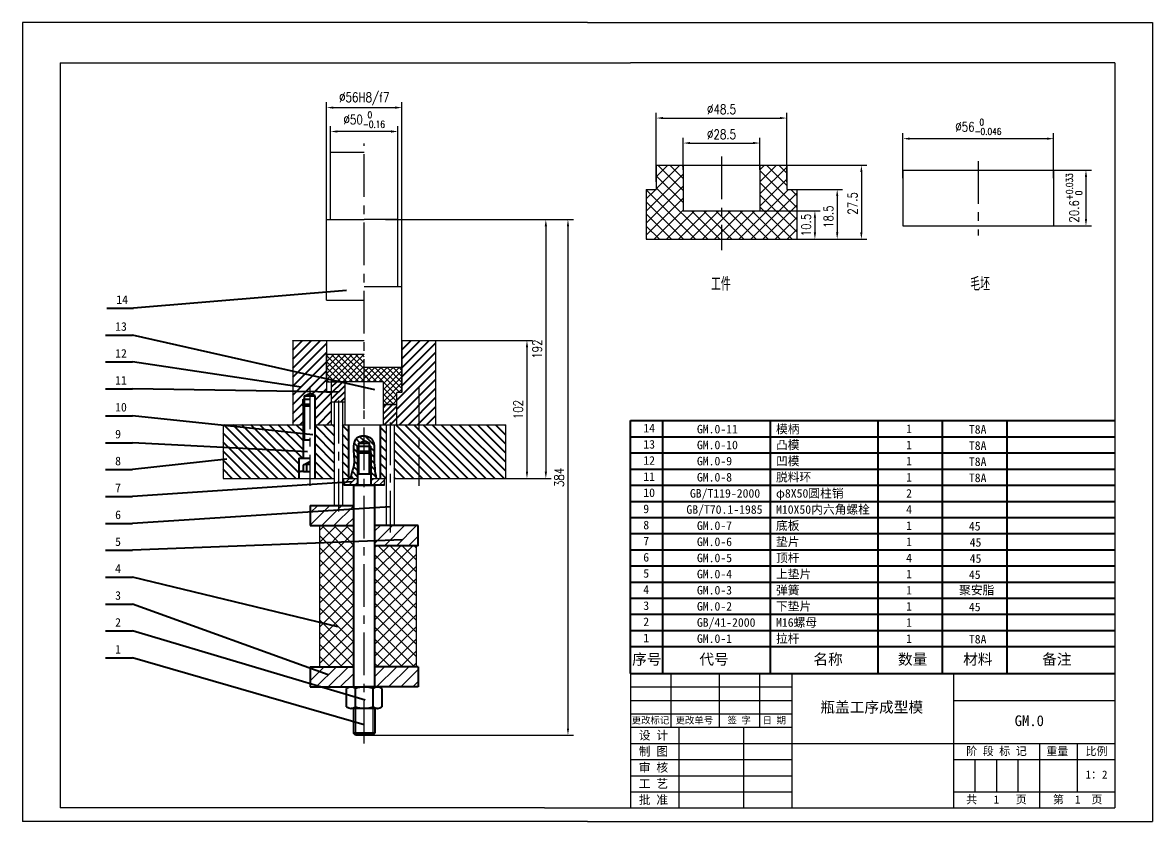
# Model space of a CAD drawing. Extents: x -23172 to -18855, y 7404 to 10591.
# Drawn here: x -21210.8 to -20790.8, y 9975.4 to 10272.4 of the extents above; entities that cross this region are included whole.
import ezdxf
from ezdxf.enums import TextEntityAlignment as Align

# ---------------------------------------------------------------- set-up
doc = ezdxf.new("R2010")
doc.units = 0
doc.header["$LTSCALE"] = 10
doc.linetypes.add('CENTER', pattern=[50.8, 31.75, -6.35, 6.35, -6.35])
doc.linetypes.add('DASHED', pattern=[0.75, 0.5, -0.25])
doc.layers.get('DEFPOINTS').update_dxf_attribs({"linetype": 'CONTINUOUS'})
for name, color, linetype in [('2细线层', 3, 'CONTINUOUS'), ('3中心线层', 1, 'CENTER'), ('4虚线层', 6, 'DASHED'), ('5剖面线层', 2, 'CONTINUOUS'), ('6文字层', 3, 'CONTINUOUS'), ('7标注层', 4, 'CONTINUOUS'), ('CONT', 3, 'CONTINUOUS'), ('TEXT', 1, 'CONTINUOUS')]:
    doc.layers.add(name, color=color, linetype=linetype)
doc.layers.add('YELLOW', color=2, linetype='CONTINUOUS', lineweight=40)
doc.styles.add('CHINA1', font='')
doc.styles.add('PC_TEXTSTYLE', font='txt.shx', dxfattribs={"width": 0.8, "bigfont": 'hzfs.shx'})
doc.styles.get('CHINA1').set_extended_font_data('SimSun')
doc.dimstyles.new('TH_GBDIM', dxfattribs={"dimtxt": 3.5, "dimasz": 2.5, "dimexe": 2, "dimexo": 0, "dimgap": 1.5, "dimtad": 1, "dimdec": 1, "dimzin": 0, "dimdsep": 46, "dimtxsty": 'PC_TEXTSTYLE', "dimcen": 2.5, "dimadec": 0, "dimazin": 0, "dimtfac": 0.714286, "dimtdec": 4, "dimtmove": 0, "dimatfit": 3, "dimfxl": 1, "dimtolj": 1, "dimtzin": 0, "dimarcsym": 0})
pattern_1 = [(45, (-10215.9322, 5133.0853), (-1.12253202, 1.12253202), []), (135, (-10215.9322, 5133.0853), (-1.12253202, -1.12253202), [])]
pattern_2 = [(45, (-10215.9322, 5133.0853), (-1.12253202, 1.12253202), [])]

# ---------------------------------------------------------------- blocks, each defined once
blk = doc.blocks.new('*D91')
at = {"layer": '7标注层', "color": 0, "lineweight": -2, "ltscale": 0.5}
for p, q in [((-21096.29, 10224.13), (-21096.29, 10233.86)), ((-21073.79, 10231.86), (-21093.79, 10231.86)), ((-21071.29, 10199.08), (-21071.29, 10233.86))]:
    blk.add_line(p, q, dxfattribs=at)
at = {"layer": '7标注层', "color": 0, "lineweight": -3, "ltscale": 0.5}
for points in [[(-21093.79, 10232.28), (-21093.79, 10231.44), (-21096.29, 10231.86)], [(-21073.79, 10232.28), (-21073.79, 10231.44), (-21071.29, 10231.86)]]:
    blk.add_solid(points, dxfattribs=at)
at = {"layer": 'DEFPOINTS', "color": 0, "lineweight": -3, "ltscale": 0.5}
for p in [(-21096.29, 10231.86), (-21096.29, 10224.13), (-21071.29, 10199.08)]:
    blk.add_point(p, dxfattribs=at)
at = {"layer": '7标注层', "color": 0, "lineweight": -3, "ltscale": 0.5, "insert": (-21083.79, 10236.28), "char_height": 3.5, "attachment_point": 5, "style": 'PC_TEXTSTYLE'}
blk.add_mtext('\\A1;%%c50{}{\\H0.7143x;\\S 0^ -0.16;}', dxfattribs=at)
blk = doc.blocks.new('*D92')
at = {"layer": '7标注层', "color": 0, "lineweight": -2, "ltscale": 0.5}
for p, q in [((-21097.79, 10171.91), (-21097.79, 10242.74)), ((-21095.29, 10240.74), (-21072.29, 10240.74)), ((-21069.79, 10171.91), (-21069.79, 10242.74))]:
    blk.add_line(p, q, dxfattribs=at)
at = {"layer": '7标注层', "color": 0, "lineweight": -3, "ltscale": 0.5}
for points in [[(-21095.29, 10241.16), (-21095.29, 10240.32), (-21097.79, 10240.74)], [(-21072.29, 10241.16), (-21072.29, 10240.32), (-21069.79, 10240.74)]]:
    blk.add_solid(points, dxfattribs=at)
at = {"layer": 'DEFPOINTS', "color": 0, "lineweight": -3, "ltscale": 0.5}
for p in [(-21069.79, 10240.74), (-21097.79, 10171.91), (-21069.79, 10171.91)]:
    blk.add_point(p, dxfattribs=at)
at = {"layer": '7标注层', "color": 0, "lineweight": -3, "ltscale": 0.5, "insert": (-21083.79, 10243.99), "char_height": 3.5, "attachment_point": 5, "style": 'PC_TEXTSTYLE'}
blk.add_mtext('\\A1;%%c56{}{H8/f7}', dxfattribs=at)
blk = doc.blocks.new('*D93')
at = {"layer": '7标注层', "color": 0, "lineweight": -2, "ltscale": 0.5}
for p, q in [((-21075.87, 10199.08), (-21006.05, 10199.08)), ((-21008.05, 10196.58), (-21008.05, 10009.88)), ((-21082.85, 10007.38), (-21006.05, 10007.38))]:
    blk.add_line(p, q, dxfattribs=at)
at = {"layer": '7标注层', "color": 0, "lineweight": -3, "ltscale": 0.5}
for points in [[(-21008.47, 10196.58), (-21007.63, 10196.58), (-21008.05, 10199.08)], [(-21008.47, 10009.88), (-21007.63, 10009.88), (-21008.05, 10007.38)]]:
    blk.add_solid(points, dxfattribs=at)
at = {"layer": 'DEFPOINTS', "color": 0, "lineweight": -3, "ltscale": 0.5}
for p in [(-21075.87, 10199.08), (-21082.85, 10007.38), (-21008.05, 10007.38)]:
    blk.add_point(p, dxfattribs=at)
at = {"layer": '7标注层', "color": 0, "lineweight": -3, "ltscale": 0.5, "insert": (-21011.3, 10103.23), "char_height": 3.5, "attachment_point": 5, "rotation": 90, "style": 'PC_TEXTSTYLE'}
blk.add_mtext('\\A1;384{}{}', dxfattribs=at)
blk = doc.blocks.new('*D94')
at = {"layer": '7标注层', "color": 0, "lineweight": -2, "ltscale": 0.5}
for p, q in [((-21040.96, 10199.08), (-21014.27, 10199.08)), ((-21016.27, 10196.58), (-21016.27, 10105.33)), ((-21040.96, 10102.83), (-21014.27, 10102.83))]:
    blk.add_line(p, q, dxfattribs=at)
at = {"layer": '7标注层', "color": 0, "lineweight": -3, "ltscale": 0.5}
for points in [[(-21016.69, 10196.58), (-21015.85, 10196.58), (-21016.27, 10199.08)], [(-21016.69, 10105.33), (-21015.85, 10105.33), (-21016.27, 10102.83)]]:
    blk.add_solid(points, dxfattribs=at)
at = {"layer": 'DEFPOINTS', "color": 0, "lineweight": -3, "ltscale": 0.5}
for p in [(-21040.96, 10199.08), (-21040.96, 10102.83), (-21016.27, 10102.83)]:
    blk.add_point(p, dxfattribs=at)
at = {"layer": '7标注层', "color": 0, "lineweight": -3, "ltscale": 0.5, "insert": (-21019.52, 10150.95), "char_height": 3.5, "attachment_point": 5, "rotation": 90, "style": 'PC_TEXTSTYLE'}
blk.add_mtext('\\A1;192{}{}', dxfattribs=at)
blk = doc.blocks.new('*D95')
at = {"layer": '7标注层', "color": 0, "lineweight": -2, "ltscale": 0.5}
for p, q in [((-21057.29, 10154.13), (-21021.29, 10154.13)), ((-21023.29, 10151.63), (-21023.29, 10105.33)), ((-21031.29, 10102.83), (-21021.29, 10102.83))]:
    blk.add_line(p, q, dxfattribs=at)
at = {"layer": '7标注层', "color": 0, "lineweight": -3, "ltscale": 0.5}
for points in [[(-21023.71, 10151.63), (-21022.87, 10151.63), (-21023.29, 10154.13)], [(-21023.71, 10105.33), (-21022.87, 10105.33), (-21023.29, 10102.83)]]:
    blk.add_solid(points, dxfattribs=at)
at = {"layer": 'DEFPOINTS', "color": 0, "lineweight": -3, "ltscale": 0.5}
for p in [(-21057.29, 10154.13), (-21031.29, 10102.83), (-21023.29, 10102.83)]:
    blk.add_point(p, dxfattribs=at)
at = {"layer": '7标注层', "color": 0, "lineweight": -3, "ltscale": 0.5, "insert": (-21026.54, 10128.48), "char_height": 3.5, "attachment_point": 5, "rotation": 90, "style": 'PC_TEXTSTYLE'}
blk.add_mtext('\\A1;102{}{}', dxfattribs=at)
blk = doc.blocks.new('*D100')
at = {"layer": '7标注层', "color": 0, "lineweight": -2, "ltscale": 0.5}
for p, q in [((-20883.51, 10214.52), (-20883.51, 10231.2)), ((-20881.01, 10229.2), (-20830.01, 10229.2)), ((-20827.51, 10214.52), (-20827.51, 10231.2))]:
    blk.add_line(p, q, dxfattribs=at)
at = {"layer": '7标注层', "color": 0, "lineweight": -3, "ltscale": 0.5}
for points in [[(-20881.01, 10229.61), (-20881.01, 10228.78), (-20883.51, 10229.2)], [(-20830.01, 10229.61), (-20830.01, 10228.78), (-20827.51, 10229.2)]]:
    blk.add_solid(points, dxfattribs=at)
at = {"layer": 'DEFPOINTS', "color": 0, "lineweight": -3, "ltscale": 0.5}
for p in [(-20827.51, 10229.2), (-20883.51, 10214.52), (-20827.51, 10214.52)]:
    blk.add_point(p, dxfattribs=at)
at = {"layer": '7标注层', "color": 0, "lineweight": -3, "ltscale": 0.5, "insert": (-20855.51, 10233.61), "char_height": 3.5, "attachment_point": 5, "style": 'PC_TEXTSTYLE'}
blk.add_mtext('\\A1;%%c56{}{\\H0.7143x;\\S 0^ -0.046;}', dxfattribs=at)
blk = doc.blocks.new('*D101')
at = {"layer": '7标注层', "color": 0, "lineweight": -2, "ltscale": 0.5}
for p, q in [((-20831.84, 10217.47), (-20813.49, 10217.47)), ((-20815.49, 10214.97), (-20815.49, 10199.29)), ((-20831.84, 10196.79), (-20813.49, 10196.79))]:
    blk.add_line(p, q, dxfattribs=at)
at = {"layer": '7标注层', "color": 0, "lineweight": -3, "ltscale": 0.5}
for points in [[(-20815.9, 10214.97), (-20815.07, 10214.97), (-20815.49, 10217.47)], [(-20815.9, 10199.29), (-20815.07, 10199.29), (-20815.49, 10196.79)]]:
    blk.add_solid(points, dxfattribs=at)
at = {"layer": 'DEFPOINTS', "color": 0, "lineweight": -3, "ltscale": 0.5}
for p in [(-20831.84, 10217.47), (-20831.84, 10196.79), (-20815.49, 10196.79)]:
    blk.add_point(p, dxfattribs=at)
at = {"layer": '7标注层', "color": 0, "lineweight": -3, "ltscale": 0.5, "insert": (-20819.9, 10207.13), "char_height": 3.5, "attachment_point": 5, "rotation": 90, "style": 'PC_TEXTSTYLE'}
blk.add_mtext('\\A1;20.6{}{\\H0.7143x;\\S+0.033^  0;}', dxfattribs=at)
blk = doc.blocks.new('*D97')
at = {"layer": '7标注层', "color": 0, "lineweight": -2, "ltscale": 0.5}
for p, q in [((-20975.21, 10213.2), (-20975.21, 10238.86)), ((-20972.71, 10236.86), (-20929.21, 10236.86)), ((-20926.71, 10213.2), (-20926.71, 10238.86))]:
    blk.add_line(p, q, dxfattribs=at)
at = {"layer": '7标注层', "color": 0, "lineweight": -3, "ltscale": 0.5}
for points in [[(-20972.71, 10237.27), (-20972.71, 10236.44), (-20975.21, 10236.86)], [(-20929.21, 10237.27), (-20929.21, 10236.44), (-20926.71, 10236.86)]]:
    blk.add_solid(points, dxfattribs=at)
at = {"layer": 'DEFPOINTS', "color": 0, "lineweight": -3, "ltscale": 0.5}
for p in [(-20926.71, 10236.86), (-20975.21, 10213.2), (-20926.71, 10213.2)]:
    blk.add_point(p, dxfattribs=at)
at = {"layer": '7标注层', "color": 0, "lineweight": -3, "ltscale": 0.5, "insert": (-20950.96, 10240.11), "char_height": 3.5, "attachment_point": 5, "style": 'PC_TEXTSTYLE'}
blk.add_mtext('\\A1;%%c48.5{}{}', dxfattribs=at)
blk = doc.blocks.new('*D98')
at = {"layer": '7标注层', "color": 0, "lineweight": -2, "ltscale": 0.5}
for p, q in [((-20940.68, 10219.32), (-20896.97, 10219.32)), ((-20898.97, 10216.82), (-20898.97, 10194.32)), ((-20940.68, 10191.82), (-20896.97, 10191.82))]:
    blk.add_line(p, q, dxfattribs=at)
at = {"layer": '7标注层', "color": 0, "lineweight": -3, "ltscale": 0.5}
for points in [[(-20899.39, 10216.82), (-20898.56, 10216.82), (-20898.97, 10219.32)], [(-20899.39, 10194.32), (-20898.56, 10194.32), (-20898.97, 10191.82)]]:
    blk.add_solid(points, dxfattribs=at)
at = {"layer": 'DEFPOINTS', "color": 0, "lineweight": -3, "ltscale": 0.5}
for p in [(-20940.68, 10219.32), (-20940.68, 10191.82), (-20898.97, 10191.82)]:
    blk.add_point(p, dxfattribs=at)
at = {"layer": '7标注层', "color": 0, "lineweight": -3, "ltscale": 0.5, "insert": (-20902.22, 10205.11), "char_height": 3.5, "attachment_point": 5, "rotation": 90, "style": 'PC_TEXTSTYLE'}
blk.add_mtext('\\A1;27.5{}{}', dxfattribs=at)
blk = doc.blocks.new('*D99')
at = {"layer": '7标注层', "color": 0, "lineweight": -2, "ltscale": 0.5}
for p, q in [((-20922.96, 10210.32), (-20905.96, 10210.32)), ((-20907.96, 10207.82), (-20907.96, 10194.32)), ((-20922.96, 10191.82), (-20905.96, 10191.82))]:
    blk.add_line(p, q, dxfattribs=at)
at = {"layer": '7标注层', "color": 0, "lineweight": -3, "ltscale": 0.5}
for points in [[(-20908.38, 10207.82), (-20907.55, 10207.82), (-20907.96, 10210.32)], [(-20908.38, 10194.32), (-20907.55, 10194.32), (-20907.96, 10191.82)]]:
    blk.add_solid(points, dxfattribs=at)
at = {"layer": 'DEFPOINTS', "color": 0, "lineweight": -3, "ltscale": 0.5}
for p in [(-20922.96, 10210.32), (-20922.96, 10191.82), (-20907.96, 10191.82)]:
    blk.add_point(p, dxfattribs=at)
at = {"layer": '7标注层', "color": 0, "lineweight": -3, "ltscale": 0.5, "insert": (-20911.21, 10200.17), "char_height": 3.5, "attachment_point": 5, "rotation": 90, "style": 'PC_TEXTSTYLE'}
blk.add_mtext('\\A1;18.5{}{}', dxfattribs=at)
blk = doc.blocks.new('*D96')
at = {"layer": '7标注层', "color": 0, "lineweight": -2, "ltscale": 0.5}
for p, q in [((-20965.21, 10217.64), (-20965.21, 10229.56)), ((-20962.71, 10227.56), (-20939.21, 10227.56)), ((-20936.71, 10217.64), (-20936.71, 10229.56))]:
    blk.add_line(p, q, dxfattribs=at)
at = {"layer": '7标注层', "color": 0, "lineweight": -3, "ltscale": 0.5}
for points in [[(-20962.71, 10227.98), (-20962.71, 10227.15), (-20965.21, 10227.56)], [(-20939.21, 10227.98), (-20939.21, 10227.15), (-20936.71, 10227.56)]]:
    blk.add_solid(points, dxfattribs=at)
at = {"layer": 'DEFPOINTS', "color": 0, "lineweight": -3, "ltscale": 0.5}
for p in [(-20936.71, 10227.56), (-20965.21, 10217.64), (-20936.71, 10217.64)]:
    blk.add_point(p, dxfattribs=at)
at = {"layer": '7标注层', "color": 0, "lineweight": -3, "ltscale": 0.5, "insert": (-20950.96, 10230.81), "char_height": 3.5, "attachment_point": 5, "style": 'PC_TEXTSTYLE'}
blk.add_mtext('\\A1;%%c28.5{}{}', dxfattribs=at)
blk = doc.blocks.new('*D109')
at = {"layer": '7标注层', "color": 0, "lineweight": -2, "ltscale": 0.5}
for p, q in [((-20937.59, 10202.32), (-20914.25, 10202.32)), ((-20916.25, 10199.82), (-20916.25, 10194.32)), ((-20937.59, 10191.82), (-20914.25, 10191.82))]:
    blk.add_line(p, q, dxfattribs=at)
at = {"layer": '7标注层', "color": 0, "lineweight": -3, "ltscale": 0.5}
for points in [[(-20916.67, 10199.82), (-20915.84, 10199.82), (-20916.25, 10202.32)], [(-20916.67, 10194.32), (-20915.84, 10194.32), (-20916.25, 10191.82)]]:
    blk.add_solid(points, dxfattribs=at)
at = {"layer": 'DEFPOINTS', "color": 0, "lineweight": -3, "ltscale": 0.5}
for p in [(-20937.59, 10202.32), (-20937.59, 10191.82), (-20916.25, 10191.82)]:
    blk.add_point(p, dxfattribs=at)
at = {"layer": '7标注层', "color": 0, "lineweight": -3, "ltscale": 0.5, "insert": (-20919.5, 10197.07), "char_height": 3.5, "attachment_point": 5, "rotation": 90, "style": 'PC_TEXTSTYLE'}
blk.add_mtext('\\A1;10.5{}{}', dxfattribs=at)

msp = doc.modelspace()

# ---------------------------------------------------------------- hatches: boundary and pattern name
at = {"layer": '2细线层', "lineweight": 40}
h = msp.add_hatch(dxfattribs=at)
h.set_pattern_fill('ANSI31', color=256, scale=0.75, style=0)
h.set_pattern_definition([(45, (-10215.9322, 5133.0853), (-1.683798, 1.683798), [])])
h.paths.add_polyline_path([(-21057.29, 10154.13), (-21069.79, 10154.13), (-21069.79, 10134.83), (-21071.66, 10134.83), (-21071.66, 10130.33), (-21071.66, 10122.83), (-21057.29, 10122.83)])
h.paths.add_polyline_path([(-21097.79, 10154.13), (-21110.29, 10154.13), (-21110.29, 10122.83), (-21106.54, 10122.83), (-21106.54, 10129.89), (-21106.54, 10132.39), (-21106.04, 10132.39), (-21106.04, 10133.54), (-21104.04, 10134.4), (-21102.04, 10133.54), (-21102.04, 10122.83), (-21095.91, 10122.83), (-21095.91, 10134.83), (-21097.79, 10134.83)])
h.paths.add_polyline_path([(-21106.54, 10129.89), (-21106.04, 10130.39), (-21106.04, 10132.39), (-21106.54, 10132.39)], flags=17)
h = msp.add_hatch(dxfattribs=at)
h.set_pattern_fill('ANSI31', color=256, scale=0.5, style=0)
h.set_pattern_definition(pattern_2)
h.paths.add_polyline_path([(-21095.91, 10131.33), (-21090.91, 10131.33), (-21090.91, 10138.83), (-21095.91, 10138.83)])
h = msp.add_hatch(dxfattribs=at)
h.set_pattern_fill('ANSI31', color=256, scale=0.5, style=0)
h.set_pattern_definition(pattern_2)
h.paths.add_polyline_path([(-21076.66, 10122.83), (-21071.66, 10122.83), (-21071.66, 10130.33), (-21076.66, 10130.33)])
h = msp.add_hatch(dxfattribs=at)
h.set_pattern_fill('ANSI31', color=256, scale=0.75, angle=270, style=0)
h.set_pattern_definition([(315, (-10215.9322, 5133.0853), (1.683798, 1.683798), [])])
h.paths.add_polyline_path([(-21136.29, 10122.83), (-21136.29, 10102.83), (-21108.04, 10102.83), (-21108.04, 10110.39), (-21106.54, 10110.39), (-21106.54, 10122.83)])
h.paths.add_polyline_path([(-21102.04, 10102.83), (-21094.91, 10102.83), (-21094.91, 10122.83), (-21102.04, 10122.83)])
h.paths.add_polyline_path([(-21091.91, 10102.83), (-21089.66, 10102.83), (-21089.66, 10122.83), (-21091.91, 10122.83)])
h.paths.add_polyline_path([(-21077.91, 10102.83), (-21075.66, 10102.83), (-21075.66, 10122.83), (-21077.91, 10122.83)])
h.paths.add_polyline_path([(-21072.66, 10102.83), (-21063.54, 10102.83), (-21063.54, 10122.83), (-21072.66, 10122.83)])
h.paths.add_polyline_path([(-21031.29, 10102.83), (-21031.29, 10122.83), (-21063.54, 10122.83), (-21063.54, 10102.83)])
h = msp.add_hatch(dxfattribs=at)
h.set_pattern_fill('ANSI31', color=256, scale=0.5, angle=90, style=0)
h.set_pattern_definition([(135, (-10267.3472, 5198.0701), (-1.12253202, -1.12253202), [])])
edge = h.paths.add_edge_path()
edge.add_spline(control_points=[(-21079.38, 10102.83), (-21079.78, 10105.35), (-21080.45, 10110.24), (-21079.57, 10117.61), (-21083, 10118.68), (-21083.79, 10118.74)], knot_values=[39.326836, 39.326836, 39.326836, 39.326836, 55.484272, 70.059847, 74.3015, 74.3015, 74.3015, 74.3015], degree=3, periodic=0)
edge.add_line((-21083.79, 10118.74), (-21083.79, 10116.84))
edge.add_line((-21083.79, 10116.84), (-21081.79, 10115.98))
edge.add_line((-21081.79, 10115.98), (-21081.79, 10114.83))
edge.add_line((-21081.79, 10114.83), (-21081.29, 10114.83))
edge.add_line((-21081.29, 10114.83), (-21081.29, 10112.33))
edge.add_line((-21081.29, 10112.33), (-21081.29, 10102.83))
edge.add_line((-21081.29, 10102.83), (-21079.38, 10102.83))
h.paths.add_polyline_path([(-21086.29, 10112.33), (-21085.79, 10112.83), (-21085.79, 10114.83), (-21086.29, 10114.83)], flags=17)
edge = h.paths.add_edge_path()
edge.add_line((-21085.79, 10115.98), (-21083.79, 10116.84))
edge.add_line((-21083.79, 10116.84), (-21083.79, 10118.74))
edge.add_spline(control_points=[(-21083.79, 10118.74), (-21084.75, 10118.81), (-21087, 10118.34), (-21088.2, 10112.91), (-21086.61, 10109.43), (-21088.73, 10103.92), (-21088.86, 10102.83)], knot_values=[4.836071, 4.836071, 4.836071, 4.836071, 10.064795, 16.776041, 33.286363, 39.326836, 39.326836, 39.326836, 39.326836], degree=3, periodic=0)
edge.add_line((-21088.86, 10102.83), (-21086.29, 10102.83))
edge.add_line((-21086.29, 10102.83), (-21086.29, 10112.33))
edge.add_line((-21086.29, 10112.33), (-21086.29, 10114.83))
edge.add_line((-21086.29, 10114.83), (-21085.79, 10114.83))
edge.add_line((-21085.79, 10114.83), (-21085.79, 10115.98))
at = {"layer": '5剖面线层', "lineweight": -3, "ltscale": 0.5}
h = msp.add_hatch(dxfattribs=at)
h.set_pattern_fill('ANSI37', color=3, style=0)
h.set_pattern_definition([(45, (1868.507, 581.651), (-2.24506403, 2.24506403), []), (135, (1868.507, 581.651), (-2.24506403, -2.24506403), [])])
h.paths.add_polyline_path([(-20922.96, 10210.32), (-20926.71, 10210.32), (-20926.71, 10219.32), (-20936.71, 10219.32), (-20936.71, 10202.32), (-20950.96, 10202.32), (-20950.96, 10191.82), (-20922.96, 10191.82)])
h.paths.add_polyline_path([(-20950.96, 10191.82), (-20950.96, 10202.32), (-20965.21, 10202.32), (-20965.21, 10219.32), (-20975.21, 10219.32), (-20975.21, 10210.32), (-20978.96, 10210.32), (-20978.96, 10191.82)])
h = msp.add_hatch(dxfattribs=at)
h.set_pattern_fill('ANSI37', color=3, scale=0.5, style=0)
h.set_pattern_definition(pattern_1)
h.paths.add_polyline_path([(-21083.79, 10146.09), (-21083.79, 10149.13), (-21097.79, 10149.13), (-21097.79, 10138.83), (-21090.91, 10138.83), (-21083.79, 10138.83)])
h = msp.add_hatch(dxfattribs=at)
h.set_pattern_fill('ANSI37', color=3, scale=0.5, style=0)
h.set_pattern_definition(pattern_1)
h.paths.add_polyline_path([(-21069.79, 10144.08), (-21083.79, 10144.08), (-21083.79, 10138.83), (-21076.66, 10138.83), (-21076.66, 10130.33), (-21071.66, 10130.33), (-21071.66, 10134.83), (-21069.79, 10134.83)])
at = {"layer": 'CONT'}
h = msp.add_hatch(dxfattribs=at)
h.set_pattern_fill('ANSI31', color=256, scale=0.5, style=0)
h.set_pattern_definition([(45, (-10267.3472, 5198.0701), (-1.12253202, 1.12253202), [])])
h.paths.add_polyline_path([(-21081.29, 10102.83), (-21081.29, 10100.33), (-21079.79, 10100.33), (-21076.22, 10100.33), (-21076.22, 10102.83)])
h.paths.add_polyline_path([(-21086.29, 10102.83), (-21091.35, 10102.83), (-21091.35, 10100.33), (-21086.29, 10100.33)])
h = msp.add_hatch(dxfattribs=at)
h.set_pattern_fill('ANSI31', color=256, style=0)
h.set_pattern_definition([(45, (544.5956, 312.0647), (-2.24506403, 2.24506403), [])])
h.paths.add_polyline_path([(-21087.79, 10085.33), (-21087.79, 10092.83), (-21103.85, 10092.83), (-21103.85, 10085.33)])
at = {"layer": 'CONT', "lineweight": -3}
h = msp.add_hatch(dxfattribs=at)
h.set_pattern_fill('ANSI37', color=256, style=0)
h.paths.add_polyline_path([(-21087.79, 10079.36), (-21100.45, 10078.87), (-21100.45, 10032.83), (-21087.79, 10032.83)])
h.paths.add_polyline_path([(-21087.79, 10079.36), (-21087.79, 10085.33), (-21100.45, 10085.33), (-21100.45, 10078.87)])
h.paths.add_polyline_path([(-21064.46, 10077.83), (-21079.79, 10077.83), (-21079.79, 10032.83), (-21064.46, 10032.83)])
at = {"layer": 'CONT'}
h = msp.add_hatch(dxfattribs=at)
h.set_pattern_fill('ANSI31', color=256, style=0)
h.set_pattern_definition([(45, (544.5956, 281.3147), (-2.24506403, 2.24506403), [])])
h.paths.add_polyline_path([(-21063.74, 10077.83), (-21063.74, 10085.33), (-21079.79, 10085.33), (-21079.79, 10077.83)])
h = msp.add_hatch(dxfattribs=at)
h.set_pattern_fill('ANSI31', color=256, style=0)
h.set_pattern_definition([(45, (544.5956, 294.5647), (-2.24506403, 2.24506403), [])])
h.paths.add_polyline_path([(-21063.72, 10025.33), (-21063.72, 10032.83), (-21079.79, 10032.83), (-21079.79, 10025.33)])
h.paths.add_polyline_path([(-21087.79, 10025.33), (-21087.79, 10032.83), (-21103.85, 10032.83), (-21103.85, 10028.14), (-21096.48, 10025.33)])
h.paths.add_polyline_path([(-21103.85, 10028.14), (-21103.85, 10025.33), (-21096.48, 10025.33)], flags=17)

# ---------------------------------------------------------------- linework, layer by layer
at = {"layer": '2细线层', "lineweight": 40}
for p, q in [((-21106.54, 10129.89), (-21106.54, 10132.39)), ((-21106.04, 10117.06), (-21106.04, 10130.39)), ((-21086.29, 10112.33), (-21086.29, 10114.83)), ((-21081.29, 10112.33), (-21081.29, 10114.83)), ((-21085.79, 10104.49), (-21085.79, 10112.83)), ((-21081.79, 10104.49), (-21081.79, 10112.83))]:
    msp.add_line(p, q, dxfattribs=at)
at = {"layer": '2细线层', "color": 3}
for p, q in [((-21086.99, 10017.38), (-21086.99, 10007.38)), ((-21080.59, 10017.38), (-21080.59, 10007.38))]:
    msp.add_line(p, q, dxfattribs=at)
at = {"layer": '2细线层', "lineweight": 40}
msp.add_open_spline([(-21088.86, 10102.83), (-21088.73, 10103.92), (-21086.61, 10109.43), (-21088.2, 10112.91), (-21086.82, 10119.14), (-21079.44, 10118.71), (-21080.45, 10110.24), (-21079.78, 10105.35), (-21079.38, 10102.83)], degree=3, knots=[4.836071, 4.836071, 4.836071, 4.836071, 10.876543, 27.386865, 34.098111, 43.568489, 58.144063, 74.3015, 74.3015, 74.3015, 74.3015], dxfattribs=at)
at = {"layer": '3中心线层', "lineweight": -3, "ltscale": 0.05}
for p, q in [((-21083.79, 10004.32), (-21083.79, 10227.38)), ((-21104.04, 10137), (-21104.04, 10100.06)), ((-21063.54, 10137), (-21063.54, 10100.06)), ((-21093.41, 10131.79), (-21093.41, 10089.96)), ((-21074.16, 10123.64), (-21074.16, 10082.79))]:
    msp.add_line(p, q, dxfattribs=at)
at = {"layer": '3中心线层', "ltscale": 0.05}
for p, q in [((-20950.96, 10222.58), (-20950.96, 10187.79)), ((-20855.51, 10220.86), (-20855.51, 10193.18)), ((-21083.79, 10128.7), (-21083.79, 10146.09))]:
    msp.add_line(p, q, dxfattribs=at)
at = {"layer": '4虚线层', "lineweight": 40}
for p, q in [((-21106.32, 10107.89), (-21104.04, 10109.21)), ((-21106.32, 10105.39), (-21106.32, 10107.89)), ((-21105.18, 10105.39), (-21105.18, 10107.89))]:
    msp.add_line(p, q, dxfattribs=at)
for centre, radius, start, end in [((-21105.75, 10106.9), 1.14, 60, 120), ((-21104.04, 10104.29), 3.77, 90, 107.6397)]:
    msp.add_arc(centre, radius, start, end, dxfattribs=at)
at = {"layer": 'CONT', "lineweight": 40}
for p, q in [((-21090.36, 10172.72), (-21169.5, 10166.15)), ((-21179.5, 10166.15), (-21169.5, 10166.15)), ((-21179.5, 10166.15), (-21169.5, 10166.15)), ((-21179.92, 10156.16), (-21169.92, 10156.16)), ((-21179.92, 10156.16), (-21169.92, 10156.16)), ((-21079.86, 10135.83), (-21169.92, 10156.16)), ((-21179.92, 10146.16), (-21169.92, 10146.16)), ((-21179.92, 10146.16), (-21169.92, 10146.16)), ((-21107.26, 10136.82), (-21169.92, 10146.16)), ((-21179.92, 10136.16), (-21169.92, 10136.16)), ((-21179.92, 10136.16), (-21169.92, 10136.16)), ((-21093.41, 10134.94), (-21169.92, 10136.16)), ((-21179.92, 10126.16), (-21169.92, 10126.16)), ((-21179.92, 10126.16), (-21169.92, 10126.16)), ((-21102.87, 10119.02), (-21169.92, 10126.16)), ((-20984.79, 10124.35), (-20804.79, 10124.35)), ((-20972.79, 10118.35), (-20972.79, 10124.35)), ((-20932.79, 10118.35), (-20932.79, 10124.35)), ((-20892.79, 10118.35), (-20892.79, 10124.35)), ((-20868.79, 10118.35), (-20868.79, 10124.35)), ((-20844.79, 10118.35), (-20844.79, 10124.35)), ((-20984.79, 10118.35), (-20804.79, 10118.35)), ((-20972.79, 10112.35), (-20972.79, 10118.35)), ((-20932.79, 10112.35), (-20932.79, 10118.35)), ((-20892.79, 10112.35), (-20892.79, 10118.35)), ((-20868.79, 10112.35), (-20868.79, 10118.35)), ((-20844.79, 10112.35), (-20844.79, 10118.35)), ((-21179.92, 10116.16), (-21169.92, 10116.16)), ((-21179.92, 10116.16), (-21169.92, 10116.16)), ((-21104.83, 10112.73), (-21169.92, 10116.16)), ((-21134.85, 10110.06), (-21169.92, 10106.16)), ((-21134.85, 10110.06), (-21169.92, 10106.16)), ((-20984.79, 10112.35), (-20804.79, 10112.35)), ((-20984.79, 10112.35), (-20804.79, 10112.35)), ((-20984.79, 10112.35), (-20804.79, 10112.35)), ((-20972.79, 10106.35), (-20972.79, 10112.35)), ((-20932.79, 10106.35), (-20932.79, 10112.35)), ((-20892.79, 10106.35), (-20892.79, 10112.35)), ((-20868.79, 10106.35), (-20868.79, 10112.35)), ((-20844.79, 10106.35), (-20844.79, 10112.35)), ((-21179.92, 10106.16), (-21169.92, 10106.16)), ((-21179.92, 10106.16), (-21169.92, 10106.16)), ((-20984.79, 10106.35), (-20804.79, 10106.35)), ((-20972.79, 10100.35), (-20972.79, 10106.35)), ((-20932.79, 10100.35), (-20932.79, 10106.35)), ((-20892.79, 10100.35), (-20892.79, 10106.35)), ((-20868.79, 10100.35), (-20868.79, 10106.35)), ((-20844.79, 10100.35), (-20844.79, 10106.35)), ((-21088.27, 10101.58), (-21169.92, 10096.16)), ((-20984.79, 10100.35), (-20804.79, 10100.35)), ((-20984.79, 10100.35), (-20804.79, 10100.35)), ((-20972.79, 10094.35), (-20972.79, 10100.35)), ((-20932.79, 10094.35), (-20932.79, 10100.35)), ((-20932.79, 10094.35), (-20932.79, 10100.35)), ((-20892.79, 10094.35), (-20892.79, 10100.35)), ((-20892.79, 10094.35), (-20892.79, 10100.35)), ((-20868.79, 10094.35), (-20868.79, 10100.35)), ((-20868.79, 10094.35), (-20868.79, 10100.35)), ((-20844.79, 10094.35), (-20844.79, 10100.35)), ((-21179.92, 10096.16), (-21169.92, 10096.16)), ((-21179.92, 10096.16), (-21169.92, 10096.16)), ((-20984.79, 10094.35), (-20804.79, 10094.35)), ((-20972.79, 10088.35), (-20972.79, 10094.35)), ((-20932.79, 10088.35), (-20932.79, 10094.35)), ((-20892.79, 10088.35), (-20892.79, 10094.35)), ((-20868.79, 10088.35), (-20868.79, 10094.35)), ((-20844.79, 10088.35), (-20844.79, 10094.35)), ((-21074.16, 10092.25), (-21169.92, 10086.16)), ((-21179.92, 10086.16), (-21169.92, 10086.16)), ((-21179.92, 10086.16), (-21169.92, 10086.16)), ((-20984.79, 10088.35), (-20804.79, 10088.35)), ((-20984.79, 10088.35), (-20804.79, 10088.35)), ((-20972.79, 10082.35), (-20972.79, 10088.35)), ((-20932.79, 10082.35), (-20932.79, 10088.35)), ((-20892.79, 10082.35), (-20892.79, 10088.35)), ((-20868.79, 10082.35), (-20868.79, 10088.35)), ((-20844.79, 10082.35), (-20844.79, 10088.35)), ((-21069.58, 10080.07), (-21169.92, 10076.16)), ((-20984.79, 10082.35), (-20804.79, 10082.35)), ((-20984.79, 10082.35), (-20804.79, 10082.35)), ((-20972.79, 10076.35), (-20972.79, 10082.35)), ((-20932.79, 10076.35), (-20932.79, 10082.35)), ((-20892.79, 10076.35), (-20892.79, 10082.35)), ((-20868.79, 10076.35), (-20868.79, 10082.35)), ((-20844.79, 10076.35), (-20844.79, 10082.35)), ((-21179.92, 10076.16), (-21169.92, 10076.16)), ((-21179.92, 10076.16), (-21169.92, 10076.16)), ((-20984.79, 10076.35), (-20804.79, 10076.35)), ((-20972.79, 10070.35), (-20972.79, 10076.35)), ((-20932.79, 10070.35), (-20932.79, 10076.35)), ((-20892.79, 10070.35), (-20892.79, 10076.35)), ((-20868.79, 10070.35), (-20868.79, 10076.35)), ((-20844.79, 10070.35), (-20844.79, 10076.35)), ((-20984.79, 10070.35), (-20804.79, 10070.35)), ((-20984.79, 10070.35), (-20804.79, 10070.35)), ((-20972.79, 10058.35), (-20972.79, 10070.35)), ((-20932.79, 10058.35), (-20932.79, 10070.35)), ((-20892.79, 10058.35), (-20892.79, 10070.35)), ((-20868.79, 10058.35), (-20868.79, 10070.35)), ((-20844.79, 10058.35), (-20844.79, 10070.35)), ((-21179.92, 10066.16), (-21169.92, 10066.16)), ((-21179.92, 10066.16), (-21169.92, 10066.16)), ((-21093.55, 10047.66), (-21169.92, 10066.16)), ((-20984.79, 10064.35), (-20804.79, 10064.35)), ((-21179.92, 10056.16), (-21169.92, 10056.16)), ((-21179.92, 10056.16), (-21169.92, 10056.16)), ((-21097.19, 10029.79), (-21169.92, 10056.16)), ((-20984.79, 10058.35), (-20804.79, 10058.35)), ((-20972.79, 10052.35), (-20972.79, 10058.35)), ((-20932.79, 10052.35), (-20932.79, 10058.35)), ((-20892.79, 10052.35), (-20892.79, 10058.35)), ((-20868.79, 10052.35), (-20868.79, 10058.35)), ((-20844.79, 10052.35), (-20844.79, 10058.35)), ((-20984.79, 10052.35), (-20804.79, 10052.35)), ((-20984.79, 10052.35), (-20804.79, 10052.35)), ((-20972.79, 10046.35), (-20972.79, 10052.35)), ((-20932.79, 10046.35), (-20932.79, 10052.35)), ((-20892.79, 10046.35), (-20892.79, 10052.35)), ((-20868.79, 10046.35), (-20868.79, 10052.35)), ((-20844.79, 10046.35), (-20844.79, 10052.35)), ((-21179.92, 10046.16), (-21169.92, 10046.16)), ((-21179.92, 10046.16), (-21169.92, 10046.16)), ((-21083.5, 10020.42), (-21169.92, 10046.16)), ((-20984.79, 10046.35), (-20804.79, 10046.35)), ((-20972.79, 10040.35), (-20972.79, 10046.35)), ((-20932.79, 10040.35), (-20932.79, 10046.35)), ((-20892.79, 10040.35), (-20892.79, 10046.35)), ((-20868.79, 10040.35), (-20868.79, 10046.35)), ((-20844.79, 10040.35), (-20844.79, 10046.35)), ((-20984.79, 10040.35), (-20804.79, 10040.35)), ((-20972.79, 10030.35), (-20972.79, 10040.35)), ((-20932.79, 10030.35), (-20932.79, 10040.35)), ((-20892.79, 10030.35), (-20892.79, 10040.35)), ((-20868.79, 10030.35), (-20868.79, 10040.35)), ((-20844.79, 10030.35), (-20844.79, 10040.35)), ((-21179.92, 10036.16), (-21169.92, 10036.16)), ((-21179.92, 10036.16), (-21169.92, 10036.16)), ((-21083.79, 10011.24), (-21169.92, 10036.16))]:
    msp.add_line(p, q, dxfattribs=at)
at = {"layer": 'CONT', "lineweight": -3}
for p, q in [((-20969.79, 10030.35), (-20969.79, 10010.35)), ((-20951.79, 10030.35), (-20951.79, 10010.35)), ((-20936.79, 10030.35), (-20936.79, 10010.35)), ((-20924.79, 10030.35), (-20924.79, 9980.35)), ((-20864.79, 10030.35), (-20864.79, 9980.35)), ((-20984.79, 10025.35), (-20924.79, 10025.35)), ((-20984.79, 10020.35), (-20924.79, 10020.35)), ((-20864.79, 10020.35), (-20804.79, 10020.35)), ((-20984.79, 10015.35), (-20924.79, 10015.35)), ((-20966.79, 10010.35), (-20966.79, 9980.35)), ((-20942.79, 10010.35), (-20942.79, 9980.35)), ((-20984.79, 10004.35), (-20804.79, 10004.35)), ((-20832.79, 10004.35), (-20832.79, 9980.35)), ((-20818.79, 10004.35), (-20818.79, 9986.35)), ((-20984.79, 9998.35), (-20924.79, 9998.35)), ((-20864.79, 9998.35), (-20804.79, 9998.35)), ((-20856.79, 9998.35), (-20856.79, 9986.35)), ((-20848.79, 9998.35), (-20848.79, 9986.35)), ((-20840.79, 9998.35), (-20840.79, 9986.35)), ((-20984.79, 9992.35), (-20924.79, 9992.35)), ((-20984.79, 9986.35), (-20924.79, 9986.35)), ((-20864.79, 9986.35), (-20804.79, 9986.35))]:
    msp.add_line(p, q, dxfattribs=at)
at = {"layer": 'DEFPOINTS', "lineweight": -3}
for p, q in [((-21000.79, 10272.35), (-21210.79, 10272.35)), ((-21210.79, 10272.35), (-21210.79, 9975.35)), ((-21000.79, 10272.35), (-20790.79, 10272.35)), ((-20790.79, 10272.35), (-20790.79, 9975.35)), ((-21000.79, 9975.35), (-21210.79, 9975.35)), ((-21000.79, 9975.35), (-20790.79, 9975.35))]:
    msp.add_line(p, q, dxfattribs=at)
at = {"layer": 'YELLOW', "lineweight": -3}
for p, q in [((-21196.79, 10257.35), (-21016.79, 10257.35)), ((-21196.79, 10257.35), (-21196.79, 9980.35)), ((-21016.79, 10257.35), (-20984.79, 10257.35)), ((-20804.79, 10257.35), (-20984.79, 10257.35)), ((-20804.79, 10257.35), (-20804.79, 9980.35)), ((-20984.79, 10030.35), (-20804.79, 10030.35)), ((-20984.79, 10030.35), (-20984.79, 9980.35)), ((-20984.79, 10010.35), (-20924.79, 10010.35)), ((-21016.79, 9980.35), (-21196.79, 9980.35)), ((-21016.79, 9980.35), (-20984.79, 9980.35)), ((-20984.79, 9980.35), (-20804.79, 9980.35))]:
    msp.add_line(p, q, dxfattribs=at)
at = {"layer": 'YELLOW', "lineweight": -3, "ltscale": 0.5}
for p, q in [((-21096.29, 10224.13), (-21083.79, 10224.13)), ((-21096.29, 10199.13), (-21096.29, 10224.13)), ((-20975.21, 10219.32), (-20926.71, 10219.32)), ((-20975.21, 10219.32), (-20975.21, 10210.32)), ((-20965.21, 10219.32), (-20965.21, 10202.32)), ((-20936.71, 10219.32), (-20936.71, 10202.32)), ((-20926.71, 10219.32), (-20926.71, 10210.32)), ((-20883.51, 10217.47), (-20827.51, 10217.47)), ((-20883.51, 10217.47), (-20883.51, 10196.79)), ((-20827.51, 10217.47), (-20827.51, 10196.79)), ((-20978.96, 10210.32), (-20975.21, 10210.32)), ((-20978.96, 10210.32), (-20978.96, 10191.82)), ((-20926.71, 10210.32), (-20922.96, 10210.32)), ((-20922.96, 10210.32), (-20922.96, 10191.82)), ((-20965.21, 10202.32), (-20936.71, 10202.32)), ((-21097.79, 10199.13), (-21083.79, 10199.13)), ((-21097.79, 10169.13), (-21097.79, 10199.13)), ((-21071.29, 10199.08), (-21083.79, 10199.08)), ((-21071.29, 10174.08), (-21071.29, 10199.08)), ((-20883.51, 10196.79), (-20827.51, 10196.79)), ((-20978.96, 10191.82), (-20922.96, 10191.82)), ((-21069.79, 10174.08), (-21083.79, 10174.08)), ((-21069.79, 10143.98), (-21069.79, 10174.08)), ((-21097.79, 10169.13), (-21083.79, 10169.13)), ((-21110.29, 10154.13), (-21083.79, 10154.13)), ((-21110.29, 10154.13), (-21110.29, 10122.83)), ((-21097.79, 10154.13), (-21097.79, 10134.83)), ((-21069.79, 10154.13), (-21057.29, 10154.13)), ((-21069.79, 10154.13), (-21069.79, 10134.83)), ((-21057.29, 10154.13), (-21057.29, 10122.83)), ((-21097.79, 10149.13), (-21083.79, 10149.13)), ((-21097.79, 10138.83), (-21097.79, 10149.13)), ((-21069.79, 10144.08), (-21083.79, 10144.08)), ((-21069.79, 10134.83), (-21069.79, 10144.08)), ((-21097.79, 10138.83), (-21090.91, 10138.83)), ((-21090.91, 10138.83), (-21095.91, 10138.83)), ((-21095.91, 10122.83), (-21095.91, 10138.83)), ((-21076.66, 10138.83), (-21090.91, 10138.83)), ((-21090.91, 10122.83), (-21090.91, 10138.83)), ((-21076.66, 10122.83), (-21076.66, 10138.83)), ((-21076.66, 10130.33), (-21076.66, 10138.83)), ((-21095.91, 10134.83), (-21097.79, 10134.83)), ((-21069.79, 10134.83), (-21071.66, 10134.83)), ((-21071.66, 10130.33), (-21071.66, 10134.83)), ((-21095.91, 10131.33), (-21090.91, 10131.33)), ((-21094.91, 10131.33), (-21094.91, 10092.83)), ((-21091.91, 10131.33), (-21091.91, 10092.83)), ((-21076.66, 10130.33), (-21071.66, 10130.33)), ((-21071.66, 10130.33), (-21076.66, 10130.33)), ((-21071.66, 10122.83), (-21071.66, 10130.33)), ((-21136.29, 10122.83), (-21106.54, 10122.83)), ((-21136.29, 10122.83), (-21136.29, 10102.83)), ((-21102.04, 10122.83), (-21094.91, 10122.83)), ((-21091.91, 10122.83), (-21031.29, 10122.83)), ((-21075.66, 10122.83), (-21075.66, 10085.33)), ((-21072.66, 10122.83), (-21072.66, 10085.33)), ((-21031.29, 10122.83), (-21031.29, 10102.83)), ((-21136.29, 10102.83), (-21094.91, 10102.83)), ((-21091.91, 10102.83), (-21086.29, 10102.83)), ((-21091.35, 10100.33), (-21091.35, 10102.83)), ((-21081.29, 10102.83), (-21075.66, 10102.83)), ((-21076.22, 10100.33), (-21076.22, 10102.83)), ((-21072.66, 10102.83), (-21031.29, 10102.83)), ((-21100.45, 10085.33), (-21100.45, 10032.83)), ((-21064.46, 10077.83), (-21064.46, 10032.83))]:
    msp.add_line(p, q, dxfattribs=at)
at = {"layer": 'YELLOW', "lineweight": 40, "ltscale": 7}
for p, q in [((-21106.54, 10132.39), (-21104.04, 10132.39)), ((-21106.04, 10133.54), (-21104.04, 10134.4)), ((-21106.04, 10130.39), (-21106.04, 10133.54)), ((-21106.04, 10133.54), (-21102.04, 10133.54)), ((-21102.04, 10133.54), (-21104.04, 10134.4)), ((-21102.04, 10102.83), (-21102.04, 10133.54)), ((-21106.54, 10129.89), (-21106.04, 10130.39)), ((-21106.54, 10129.89), (-21106.04, 10130.39)), ((-21106.54, 10129.89), (-21106.54, 10110.39)), ((-21106.54, 10129.89), (-21104.04, 10129.89)), ((-21106.54, 10129.89), (-21104.04, 10129.89)), ((-21104.04, 10130.39), (-21106.04, 10130.39)), ((-21104.04, 10130.39), (-21106.04, 10130.39)), ((-21089.66, 10122.83), (-21089.66, 10102.83)), ((-21077.91, 10122.83), (-21077.91, 10102.83)), ((-21104.04, 10117.06), (-21106.54, 10117.06)), ((-21086.29, 10114.83), (-21081.29, 10114.83)), ((-21085.79, 10115.98), (-21083.79, 10116.84)), ((-21085.79, 10112.83), (-21085.79, 10115.98)), ((-21085.79, 10115.98), (-21081.79, 10115.98)), ((-21081.79, 10115.98), (-21083.79, 10116.84)), ((-21081.79, 10112.83), (-21081.79, 10115.98)), ((-21108.04, 10110.39), (-21108.04, 10102.83)), ((-21108.04, 10110.39), (-21104.04, 10110.39)), ((-21086.29, 10112.33), (-21085.79, 10112.83)), ((-21086.29, 10112.33), (-21086.29, 10100.33)), ((-21086.29, 10112.33), (-21081.29, 10112.33)), ((-21081.79, 10112.83), (-21085.79, 10112.83)), ((-21081.79, 10112.83), (-21081.29, 10112.33)), ((-21081.29, 10112.33), (-21081.29, 10100.33)), ((-21106.32, 10105.39), (-21107.54, 10105.39)), ((-21106.32, 10105.39), (-21104.04, 10105.39)), ((-21081.29, 10104.49), (-21086.29, 10104.49)), ((-21076.22, 10100.33), (-21091.35, 10100.33)), ((-21087.79, 10100.33), (-21087.79, 10025.33)), ((-21087.79, 10100.33), (-21079.79, 10100.33)), ((-21079.79, 10025.33), (-21079.79, 10100.33)), ((-21103.85, 10092.83), (-21087.79, 10092.83)), ((-21103.85, 10092.83), (-21103.85, 10085.33)), ((-21103.85, 10085.33), (-21087.79, 10085.33)), ((-21063.74, 10085.33), (-21079.79, 10085.33)), ((-21063.74, 10077.83), (-21063.74, 10085.33)), ((-21063.74, 10077.83), (-21079.79, 10077.83)), ((-21103.85, 10032.83), (-21087.79, 10032.83)), ((-21103.85, 10032.83), (-21103.85, 10025.33)), ((-21063.72, 10032.83), (-21079.79, 10032.83)), ((-21063.72, 10032.83), (-21063.72, 10025.33)), ((-21103.85, 10025.33), (-21083.79, 10025.33)), ((-21090.33, 10017.97), (-21090.33, 10024.73)), ((-21088.69, 10025.33), (-21078.88, 10025.33)), ((-21088.69, 10025.33), (-21078.88, 10025.33)), ((-21087.06, 10017.97), (-21087.06, 10024.73)), ((-21063.72, 10025.33), (-21083.79, 10025.33)), ((-21080.52, 10017.97), (-21080.52, 10024.73)), ((-21077.24, 10024.73), (-21077.24, 10017.97)), ((-21078.88, 10017.38), (-21088.69, 10017.38)), ((-21087.79, 10017.38), (-21087.79, 10008.18)), ((-21079.79, 10017.38), (-21079.79, 10008.18)), ((-21079.79, 10008.18), (-21087.79, 10008.18)), ((-21086.99, 10007.38), (-21087.79, 10008.18)), ((-21080.59, 10007.38), (-21086.99, 10007.38)), ((-21080.59, 10007.38), (-21079.79, 10008.18))]:
    msp.add_line(p, q, dxfattribs=at)
at = {"layer": 'YELLOW', "lineweight": 40}
for p, q in [((-20984.79, 10118.35), (-20984.79, 10124.35)), ((-20984.79, 10118.35), (-20984.79, 10124.35)), ((-20984.79, 10112.35), (-20984.79, 10118.35)), ((-20984.79, 10112.35), (-20984.79, 10118.35)), ((-20984.79, 10106.35), (-20984.79, 10112.35)), ((-20984.79, 10100.35), (-20984.79, 10106.35)), ((-20984.79, 10100.35), (-20984.79, 10106.35)), ((-20984.79, 10094.35), (-20984.79, 10100.35)), ((-20984.79, 10088.35), (-20984.79, 10094.35)), ((-20984.79, 10082.35), (-20984.79, 10088.35)), ((-20984.79, 10076.35), (-20984.79, 10082.35)), ((-20984.79, 10070.35), (-20984.79, 10076.35)), ((-20984.79, 10070.35), (-20984.79, 10076.35)), ((-20984.79, 10064.35), (-20984.79, 10070.35)), ((-20984.79, 10058.35), (-20984.79, 10064.35)), ((-20984.79, 10052.35), (-20984.79, 10058.35)), ((-20984.79, 10052.35), (-20984.79, 10058.35)), ((-20984.79, 10046.35), (-20984.79, 10052.35)), ((-20984.79, 10040.35), (-20984.79, 10046.35)), ((-20984.79, 10030.35), (-20984.79, 10040.35)), ((-20984.79, 10030.35), (-20804.79, 10030.35)), ((-20984.79, 10030.35), (-20804.79, 10030.35)), ((-20984.79, 10030.35), (-20804.79, 10030.35)), ((-20984.79, 10030.35), (-20804.79, 10030.35)), ((-20984.79, 10030.35), (-20804.79, 10030.35)), ((-20984.79, 10030.35), (-20804.79, 10030.35)), ((-20984.79, 10030.35), (-20804.79, 10030.35))]:
    msp.add_line(p, q, dxfattribs=at)
at = {"layer": 'YELLOW', "lineweight": 40, "ltscale": 7}
for centre, radius, start, end in [((-21107.54, 10105.89), 0.5, 180, 270), ((-21088.69, 10022.78), 2.54, 49.9424, 130.0576), ((-21088.69, 10022.78), 2.54, 49.9424, 130.0576), ((-21083.79, 10016.05), 9.27, 69.3402, 110.6598), ((-21083.79, 10016.05), 9.27, 69.3402, 110.6598), ((-21078.88, 10022.78), 2.54, 49.9424, 130.0576), ((-21078.88, 10022.78), 2.54, 49.9424, 130.0576), ((-21088.69, 10019.92), 2.54, 229.9424, 310.0576), ((-21083.79, 10026.65), 9.27, 249.3402, 290.6598), ((-21078.88, 10019.92), 2.54, 229.9424, 310.0576)]:
    msp.add_arc(centre, radius, start, end, dxfattribs=at)

# ---------------------------------------------------------------- texts
at = {"layer": '6文字层', "lineweight": 40, "ltscale": 7, "style": 'PC_TEXTSTYLE', "width": 0.667}
for s, p in [('工件', (-20954.88, 10172.64)), ('毛坯', (-20858.51, 10172.71))]:
    msp.add_text(s, height=5, dxfattribs=at).set_placement(p)
at = {"layer": 'TEXT', "lineweight": 40, "style": 'CHINA1'}
for s, p in [('14', (-21175.96, 10167.75)), ('14', (-21175.96, 10167.75)), ('13', (-21176.39, 10157.76)), ('13', (-21176.39, 10157.76)), ('12', (-21176.39, 10147.76)), ('12', (-21176.39, 10147.76)), ('11', (-21176.39, 10137.76)), ('11', (-21176.39, 10137.76)), ('10', (-21176.39, 10127.76)), ('10', (-21176.39, 10127.76)), ('14', (-20980.05, 10119.96)), ('GM.0-11', (-20960.12, 10119.61)), ('模柄', (-20930.71, 10119.61)), ('1', (-20882.34, 10119.72)), ('T8A', (-20859.01, 10119.5)), ('9', (-21176.39, 10117.76)), ('9', (-21176.39, 10117.76)), ('13', (-20980.05, 10113.96)), ('GM.0-10', (-20960.12, 10113.72)), ('凸模', (-20930.71, 10113.72)), ('1', (-20882.34, 10113.72)), ('T8A', (-20859.01, 10113.5)), ('8', (-21176.39, 10107.76)), ('8', (-21176.39, 10107.76)), ('12', (-20980.05, 10107.96)), ('GM.0-9', (-20960.12, 10107.72)), ('凹模', (-20930.71, 10107.72)), ('1', (-20882.34, 10107.72)), ('T8A', (-20859.01, 10107.5)), ('脱料环', (-20930.71, 10101.72)), ('11', (-20980.05, 10101.96)), ('GM.0-8', (-20960.12, 10101.72)), ('1', (-20882.34, 10101.72)), ('T8A', (-20859.01, 10101.5)), ('7', (-21176.39, 10097.76)), ('7', (-21176.39, 10097.76)), ('10', (-20980.05, 10095.96)), ('GB/T119-2000', (-20962.72, 10095.72)), ('φ8X50圆柱销', (-20930.71, 10095.72)), ('2', (-20882.34, 10095.72)), ('9', (-20980.05, 10089.96)), ('GB/T70.1-1985', (-20964.02, 10089.72)), ('M10X50内六角螺栓', (-20930.71, 10089.72)), ('4', (-20882.34, 10089.72)), ('6', (-21176.39, 10087.76)), ('6', (-21176.39, 10087.76)), ('8', (-20980.05, 10083.96)), ('GM.0-7', (-20960.12, 10083.72)), ('底板', (-20930.71, 10083.72)), ('1', (-20882.34, 10083.72)), ('45', (-20859.01, 10083.5)), ('5', (-21176.39, 10077.76)), ('5', (-21176.39, 10077.76)), ('7', (-20980.05, 10077.96)), ('GM.0-6', (-20960.12, 10077.72)), ('垫片', (-20930.71, 10077.72)), ('1', (-20882.34, 10077.72)), ('1', (-20882.34, 10077.72)), ('45', (-20858.72, 10077.5)), ('6', (-20980.05, 10071.96)), ('GM.0-5', (-20960.12, 10071.72)), ('顶杆', (-20930.71, 10071.72)), ('4', (-20882.34, 10071.72)), ('45', (-20858.72, 10071.5)), ('4', (-21176.39, 10067.76)), ('4', (-21176.39, 10067.76)), ('5', (-20980.05, 10065.96)), ('GM.0-4', (-20960.12, 10065.72)), ('上垫片', (-20930.71, 10065.72)), ('1', (-20882.34, 10065.72)), ('45', (-20859.01, 10065.5)), ('弹簧', (-20930.71, 10059.72)), ('聚安脂', (-20862.64, 10059.72)), ('3', (-21176.39, 10057.76)), ('3', (-21176.39, 10057.76)), ('4', (-20980.05, 10059.96)), ('GM.0-3', (-20960.12, 10059.72)), ('1', (-20882.34, 10059.72)), ('3', (-20980.05, 10053.96)), ('GM.0-2', (-20960.12, 10053.72)), ('下垫片', (-20930.71, 10053.72)), ('1', (-20882.34, 10053.72)), ('45', (-20859.01, 10053.5)), ('2', (-21176.39, 10047.76)), ('2', (-21176.39, 10047.76)), ('2', (-20980.05, 10047.96)), ('GB/41-2000', (-20960.12, 10047.72)), ('M16螺母', (-20930.71, 10047.72)), ('1', (-20882.34, 10047.72)), ('1', (-20980.05, 10041.96)), ('GM.0-1', (-20960.12, 10041.72)), ('拉杆', (-20930.71, 10041.72)), ('1', (-20882.34, 10041.72)), ('T8A', (-20859.01, 10041.5)), ('1', (-21176.39, 10037.76)), ('1', (-21176.39, 10037.76))]:
    msp.add_text(s, height=3.2, dxfattribs=at).set_placement(p)
for s, p in [('序号', (-20978.74, 10033.63)), ('代号', (-20953.74, 10033.63)), ('名称', (-20911.36, 10033.63)), ('数量', (-20879.91, 10033.63)), ('材料', (-20855.69, 10033.63)), ('备注', (-20826.33, 10033.63))]:
    msp.add_text(s, height=4, dxfattribs=at).set_placement(p, align=Align.CENTER)
at = {"layer": 'TEXT', "lineweight": -3, "style": 'CHINA1'}
for s, height, p in [('瓶盖工序成型模', 4, (-20895.12, 10015.83)), ('更改标记', 2.5, (-20977.39, 10011.72)), ('更改单号', 2.5, (-20961.07, 10011.72)), ('签 字', 2.5, (-20944.39, 10011.72)), ('日 期', 2.5, (-20931.37, 10011.72)), ('GM.0', 4, (-20836.55, 10010.79)), ('阶 段 标 记', 3, (-20848.76, 10000)), ('重量', 3, (-20826.14, 9999.94)), ('比例', 3, (-20811.58, 9999.94)), ('1：2', 3, (-20811.58, 9991.26)), ('共   1   页', 3, (-20848.76, 9982)), ('第  1  页', 3, (-20818.59, 9982))]:
    msp.add_text(s, height=height, dxfattribs=at).set_placement(p, align=Align.CENTER)
for s, p in [('设 计', (-20981.72, 10005.77)), ('制 图', (-20981.72, 9999.77)), ('审 核', (-20981.72, 9993.77)), ('工 艺', (-20981.72, 9987.77)), ('批 准', (-20981.72, 9981.77))]:
    msp.add_text(s, height=3.2, dxfattribs=at).set_placement(p)

# ---------------------------------------------------------------- dimensions: what is measured, and where the dimension line sits
at = {"layer": '7标注层', "lineweight": -3, "ltscale": 0.5}
for base, p1, p2, angle, text, picture, middle in [((-21069.79, 10240.74), (-21097.79, 10171.91), (-21069.79, 10171.91), 180, '%%c56{}{H8/f7}', '*D92', (-21083.79, 10243.99)), ((-20926.71, 10236.86), (-20975.21, 10213.2), (-20926.71, 10213.2), 180, '%%c<>{}{}', '*D97', (-20950.96, 10240.11)), ((-20827.51, 10229.2), (-20883.51, 10214.52), (-20827.51, 10214.52), 180, '%%c56{}{\\H0.7143x;\\S 0^ -0.046;}', '*D100', (-20855.51, 10233.61)), ((-20936.71, 10227.56), (-20965.21, 10217.64), (-20936.71, 10217.64), 180, '%%c<>{}{}', '*D96', (-20950.96, 10230.81)), ((-20916.25, 10191.82), (-20937.59, 10202.32), (-20937.59, 10191.82), 90, '<>{}{}', '*D109', (-20919.5, 10197.07)), ((-21008.05, 10007.38), (-21075.87, 10199.08), (-21082.85, 10007.38), 90, '384{}{}', '*D93', (-21011.3, 10103.23)), ((-21016.27, 10102.83), (-21040.96, 10199.08), (-21040.96, 10102.83), 90, '192{}{}', '*D94', (-21019.52, 10150.95)), ((-21023.29, 10102.83), (-21057.29, 10154.13), (-21031.29, 10102.83), 90, '102{}{}', '*D95', (-21026.54, 10128.48))]:
    dim = msp.add_linear_dim(base=base, p1=p1, p2=p2, angle=angle, text=text, dimstyle='TH_GBDIM', override={"dimgap": 1.5, "dimtad": 1, "dimjust": 0, "dimdec": 1, "dimlfac": 1, "dimse1": 0, "dimse2": 0, "dimsd1": 0, "dimsd2": 0}, dxfattribs=at)
    dim.commit()
    dim.dimension.update_dxf_attribs({"geometry": picture, "text_midpoint": middle})
dim = msp.add_linear_dim(base=(-21096.29, 10231.86), p1=(-21071.29, 10199.08), p2=(-21096.29, 10224.13), text='%%c50{}{\\H0.7143x;\\S 0^ -0.16;}', dimstyle='TH_GBDIM', override={"dimgap": 1.5, "dimtad": 1, "dimjust": 0, "dimdec": 1, "dimlfac": 1, "dimse1": 0, "dimse2": 0, "dimsd1": 0, "dimsd2": 0}, dxfattribs=at)
dim.commit()
dim.dimension.update_dxf_attribs({"geometry": '*D91', "text_midpoint": (-21083.79, 10236.28)})
for base, p1, p2, text, picture, middle in [((-20898.97, 10191.82), (-20940.68, 10219.32), (-20940.68, 10191.82), '<>{}{}', '*D98', (-20898.97, 10205.11)), ((-20815.49, 10196.79), (-20831.84, 10217.47), (-20831.84, 10196.79), '20.6{}{\\H0.7143x;\\S+0.033^  0;}', '*D101', (-20815.49, 10207.13)), ((-20907.96, 10191.82), (-20922.96, 10210.32), (-20922.96, 10191.82), '<>{}{}', '*D99', (-20907.96, 10200.17))]:
    dim = msp.add_linear_dim(base=base, p1=p1, p2=p2, angle=90, text=text, dimstyle='TH_GBDIM', override={"dimgap": 1.5, "dimtad": 1, "dimjust": 0, "dimdec": 1, "dimlfac": 1, "dimse1": 0, "dimse2": 0, "dimsd1": 0, "dimsd2": 0}, dxfattribs=at)
    dim.commit()
    dim.dimension.update_dxf_attribs({"geometry": picture, "text_midpoint": middle, "dimtype": 160})

doc.saveas('drawing.dxf')
